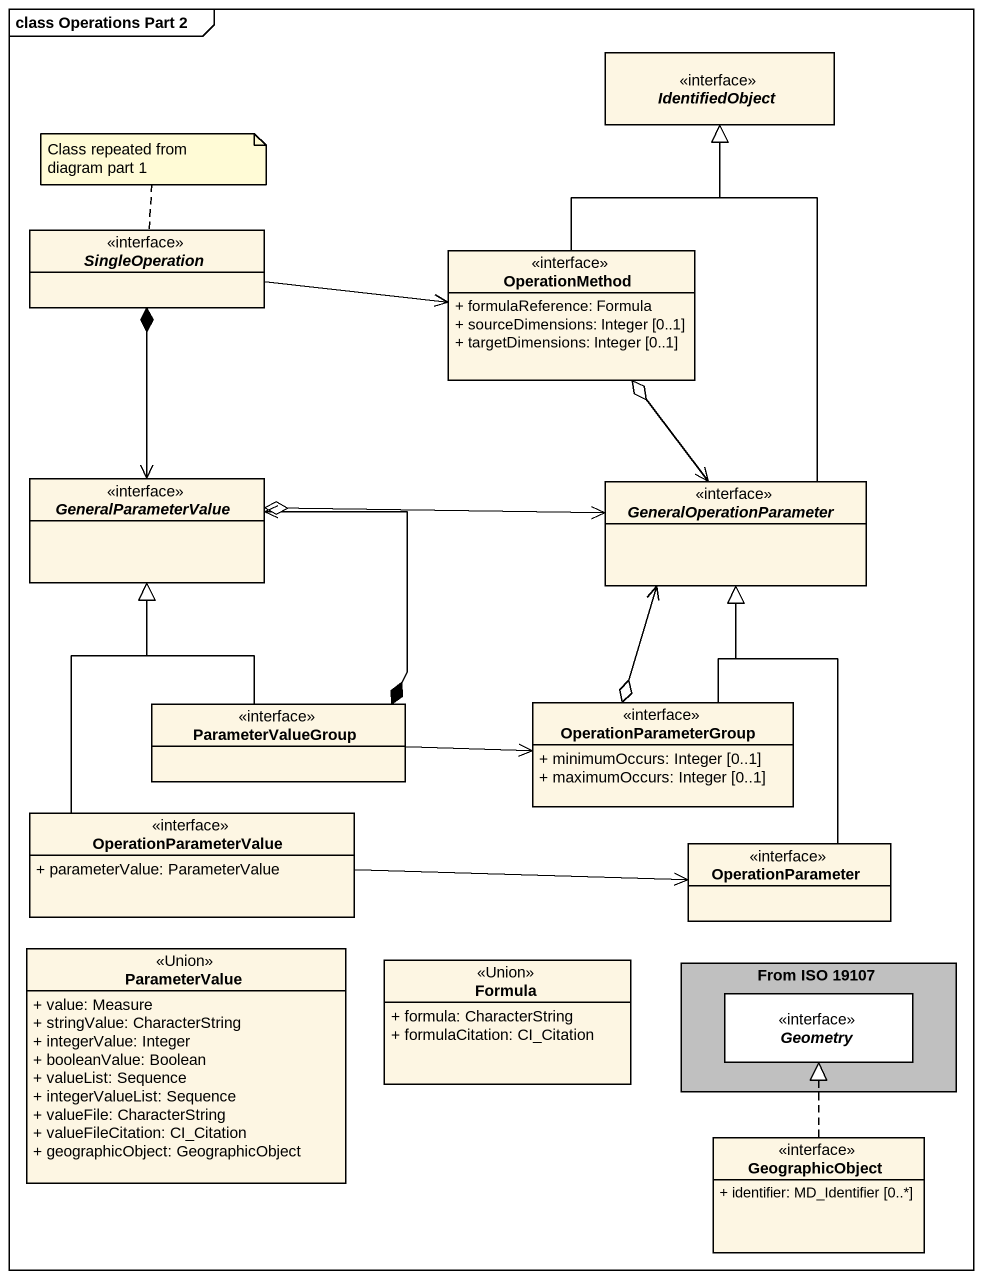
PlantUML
@startuml
mainframe class Operations Part 2
hide circle
hide empty members
skinparam classAttributeIconSize 0
abstract class IdentifiedObject <<interface>>
abstract class SingleOperation <<interface>>
class OperationMethod <<interface>> {
  + formulaReference: Formula
  + sourceDimensions: Integer [0..1]
  + targetDimensions: Integer [0..1]
}
abstract class GeneralParameterValue <<interface>>
abstract class GeneralOperationParameter <<interface>>
class ParameterValueGroup <<interface>>
class OperationParameterGroup <<interface>> {
  + minimumOccurs: Integer [0..1]
  + maximumOccurs: Integer [0..1]
}
class OperationParameterValue <<interface>> {
  + parameterValue: ParameterValue
}
class OperationParameter <<interface>>
class ParameterValue <<Union>> {
  + value: Measure
  + stringValue: CharacterString
  + integerValue: Integer
  + booleanValue: Boolean
  + valueList: Sequence
  + integerValueList: Sequence
  + valueFile: CharacterString
  + valueFileCitation: CI_Citation
  + geographicObject: GeographicObject
}
class Formula <<Union>> {
  + formula: CharacterString
  + formulaCitation: CI_Citation
}
rectangle "From ISO 19107" as From_ISO_19107 #C0C0C0 {
  interface Geometry #FFFFFF
}
class GeographicObject <<interface>> {
  + identifier: MD_Identifier [0..*]
}
SingleOperation -right-> OperationMethod
SingleOperation *--> GeneralParameterValue
OperationMethod -up-|> IdentifiedObject
GeneralOperationParameter -up-|> IdentifiedObject
GeneralOperationParameter <-up-o OperationMethod
GeneralOperationParameter <-left-o GeneralParameterValue
GeneralOperationParameter <--o OperationParameterGroup
ParameterValueGroup *-up-> GeneralParameterValue
ParameterValueGroup -up-|> GeneralParameterValue
ParameterValueGroup -right-> OperationParameterGroup
OperationParameterGroup -up-|> GeneralOperationParameter
OperationParameterValue -up-|> GeneralParameterValue
OperationParameter -up-|> GeneralOperationParameter
OperationParameter <-left- OperationParameterValue
GeographicObject .up.|> Geometry
note top of SingleOperation : Class repeated from diagram part 1
@enduml
